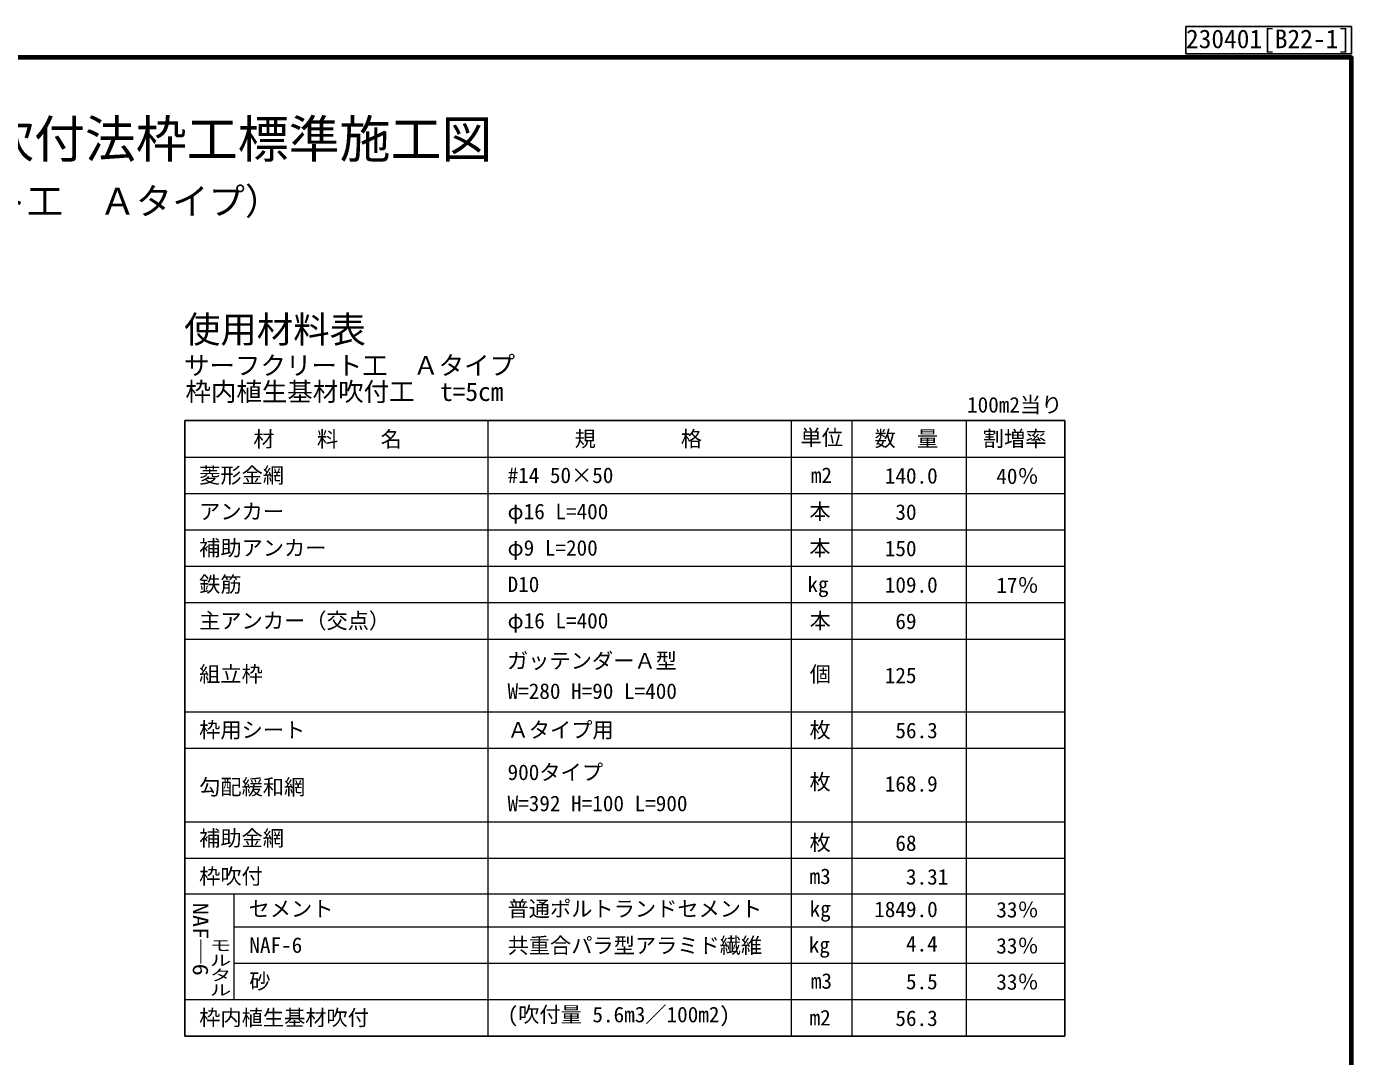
# Model space of a CAD drawing. Units: millimetres, scale not verified. Extents: x 400 to 16400, y 400 to 11650.
# Drawn here: x 9116 to 16400, y 5988 to 11650 of the extents above; entities that cross this region are included whole.
import ezdxf
from ezdxf.enums import TextEntityAlignment as Align

# ---------------------------------------------------------------- set-up
doc = ezdxf.new("R2010")
doc.units = ezdxf.units.MM
doc.header["$LTSCALE"] = 40
for name, color, linetype, lineweight in [('C-DOC', 3, 'Continuous', 25), ('C-MTR-FRAM', 5, 'Continuous', 25), ('C-MTR-LINE', 5, 'Continuous', 13), ('C-TTL', 2, 'Continuous', 70)]:
    doc.layers.add(name, color=color, linetype=linetype, lineweight=lineweight)
doc.layers.add('C-MTR', color=5, linetype='Continuous')
doc.layers.add('C-TTL-TXT', color=7, linetype='Continuous')
doc.styles.add('@ＭＳ ゴシック', font='')
doc.styles.add('ＭＳ ゴシック', font='')
doc.styles.get('@ＭＳ ゴシック').set_extended_font_data('@MS Gothic')
doc.styles.get('ＭＳ ゴシック').set_extended_font_data('MS Gothic')

msp = doc.modelspace()

# ---------------------------------------------------------------- linework, layer by layer
at = {"layer": 'C-DOC'}
msp.add_line((15490, 11500), (15490, 11650), dxfattribs=at)
msp.add_lwpolyline([(15490, 11500), (16400, 11500), (16400, 11650), (15490, 11650)], dxfattribs=at)
at = {"layer": 'C-MTR-FRAM'}
for p, q in [((9985.53, 9483.37), (9985.53, 6100.65)), ((9985.53, 9483.37), (14824.32, 9483.37)), ((14824.32, 9483.37), (14824.32, 6100.65)), ((9985.53, 6100.65), (14824.32, 6100.65))]:
    msp.add_line(p, q, dxfattribs=at)
at = {"layer": 'C-MTR-LINE'}
for p, q in [((11652.2, 9483.37), (11652.2, 6100.65)), ((13318.87, 9483.37), (13318.87, 6100.65)), ((13652.2, 9483.37), (13652.2, 6100.65)), ((14282.48, 9483.37), (14282.48, 6100.65)), ((9985.53, 9283.27), (14824.32, 9283.27)), ((9985.53, 9083.18), (14824.32, 9083.18)), ((9985.53, 8883.08), (14824.32, 8883.08)), ((9985.53, 8682.99), (14824.32, 8682.99)), ((9985.53, 8482.89), (14824.32, 8482.89)), ((9985.53, 8282.8), (14824.32, 8282.8)), ((9985.53, 7882.61), (14824.32, 7882.61)), ((11377.63, 7882.61), (11380.46, 7882.61)), ((9985.53, 7682.51), (14824.32, 7682.51)), ((9985.53, 7278.21), (14824.32, 7278.21)), ((9985.53, 7078.12), (14824.32, 7078.12)), ((9985.53, 6882.13), (14824.32, 6882.13)), ((10256.48, 6882.13), (10256.48, 6300.75)), ((10256.48, 6700.94), (14824.32, 6700.94)), ((10256.48, 6500.84), (14824.32, 6500.84)), ((9985.53, 6300.75), (14824.32, 6300.75))]:
    msp.add_line(p, q, dxfattribs=at)
at = {"layer": 'C-TTL'}
msp.add_lwpolyline([(400, 400), (16400, 400), (16400, 11480), (400, 11480)], close=True, dxfattribs=at)

# ---------------------------------------------------------------- texts
at = {"layer": 'C-DOC', "style": 'ＭＳ ゴシック'}
msp.add_text('230401[B22-1]', height=102.6, dxfattribs=at).set_placement((15490, 11500), align=Align.BOTTOM_LEFT)
at = {"layer": 'C-MTR', "style": 'ＭＳ ゴシック'}
for s, height, p in [('使用材料表', 146.6, (9982.06, 9867.56)), ('サーフクリート工\u3000Ａタイプ', 102.6, (9982.06, 9704.52)), ('枠内植生基材吹付工\u3000t=5cm', 102.6, (9989.68, 9560.68)), ('100m2当り', 85.53, (14286.44, 9502.27)), ('材\u3000\u3000料\u3000\u3000名', 85.53, (10362.57, 9313.84)), ('規\u3000\u3000\u3000\u3000格', 85.53, (12129.45, 9314.93)), ('単位', 85.53, (13370.72, 9321.94)), ('数\u3000量', 85.53, (13778.06, 9315.91)), ('割増率', 85.53, (14373.26, 9315.91)), ('菱形金網', 85.53, (10064.88, 9114.84)), ('#14 50×50', 85.53, (11760.52, 9114.84)), ('m2', 85.53, (13427.65, 9114.74)), ('40％', 85.53, (14447.33, 9109.59)), ('アンカー', 85.53, (10064.88, 8915.58)), ('本', 85.53, (13419.65, 8915.48)), ('φ16 L=400', 85.53, (11760.52, 8915.58)), ('補助アンカー', 85.53, (10064.88, 8715.48)), ('φ9 L=200', 85.53, (11760.52, 8715.48)), ('本', 85.53, (13419.65, 8715.38)), ('鉄筋', 85.53, (10064.88, 8515.39)), ('D10', 85.53, (11760.52, 8515.39)), ('kg', 85.53, (13408.74, 8515.29)), ('17％', 85.53, (14447.33, 8510.14)), ('主アンカー（交点）', 85.53, (10064.88, 8315.29)), ('φ16 L=400', 85.53, (11760.52, 8315.29)), ('本', 85.53, (13420.74, 8315.19)), ('ガッテンダーＡ型 ', 85.53, (11757.56, 8095.03)), ('組立枠', 85.53, (10064.88, 8021.96)), ('個', 85.53, (13421.8, 8021.85)), ('W=280 H=90 L=400', 85.53, (11760.52, 7928.19)), ('枠用シート', 85.53, (10064.88, 7715.01)), ('Ａタイプ用', 85.53, (11760.52, 7715.01)), ('枚', 85.53, (13420.74, 7714.91)), ('900タイプ', 85.53, (11760.52, 7482.02)), ('勾配緩和網', 85.53, (10064.88, 7401.23)), ('枚', 85.53, (13420.74, 7428.95)), ('W=392 H=100 L=900', 85.53, (11760.52, 7310.71)), ('補助金網', 85.53, (10064.88, 7119.84)), ('枚', 85.53, (13420.74, 7095.73)), ('枠吹付', 85.53, (10064.88, 6910.52)), ('m3', 85.53, (13420.74, 6910.42)), ('セメント', 85.53, (10336.39, 6731.76)), ('普通ポルトランドセメント', 85.53, (11760.52, 6731.76)), ('kg', 85.53, (13420.74, 6731.67)), ('33％', 85.53, (14447.33, 6726.51)), ('NAF-6', 85.53, (10340.75, 6532.26)), ('共重合パラ型アラミド繊維', 85.53, (11760.52, 6530.02)), ('kg', 85.53, (13416.12, 6533.24)), ('33％', 85.53, (14447.33, 6528.09)), ('砂', 85.53, (10340.75, 6333.83)), ('m3', 85.53, (13427.65, 6334.81)), ('33％', 85.53, (14447.33, 6329.66)), ('(吹付量 5.6m3／100m2)', 85.53, (11760.52, 6150.38)), ('枠内植生基材吹付', 85.53, (10064.88, 6133.15)), ('m2', 85.53, (13420.74, 6133.05))]:
    msp.add_text(s, height=height, dxfattribs=at).set_placement(p, align=Align.BOTTOM_LEFT)
for s, p in [(' 140.0 ', (13979.75, 9111.77)), ('  30   ', (13979.75, 8912.51)), (' 150   ', (13979.75, 8712.42)), (' 109.0 ', (13979.75, 8512.32)), ('  69   ', (13979.75, 8312.23)), (' 125   ', (13979.75, 8014.54)), ('  56.3 ', (13979.75, 7711.94)), (' 168.9 ', (13979.75, 7418.59)), ('  68   ', (13979.75, 7092.76)), ('   3.31', (13979.75, 6907.45)), ('1849.0 ', (13979.75, 6728.7)), ('   4.4 ', (13979.75, 6539.34)), ('   5.5 ', (13979.75, 6331.84)), ('  56.3 ', (13979.75, 6130.08))]:
    msp.add_text(s, height=85.53, dxfattribs=at).set_placement(p, align=Align.BOTTOM_CENTER)
at = {"layer": 'C-MTR', "style": '@ＭＳ ゴシック'}
for s, width, p in [('NAF｜6', 1.15, (10004.63, 6431.54)), ('\u3000\u3000モルタル', 0.7, (10112.76, 6314.14))]:
    msp.add_text(s, height=85.53, rotation=270, dxfattribs=dict(at, width=width)).set_placement(p, align=Align.BOTTOM_RIGHT)
at = {"layer": 'C-TTL-TXT', "color": 3, "style": 'ＭＳ ゴシック'}
for s, height, p in [('勾配緩和網併用簡易吹付法枠工標準施工図', 205.3, (9016.81, 10867.29)), ('（サーフクリート工\u3000Ａタイプ）', 146.6, (9016.81, 10572.46))]:
    msp.add_text(s, height=height, dxfattribs=at).set_placement(p, align=Align.BOTTOM_CENTER)

doc.saveas('drawing.dxf')
